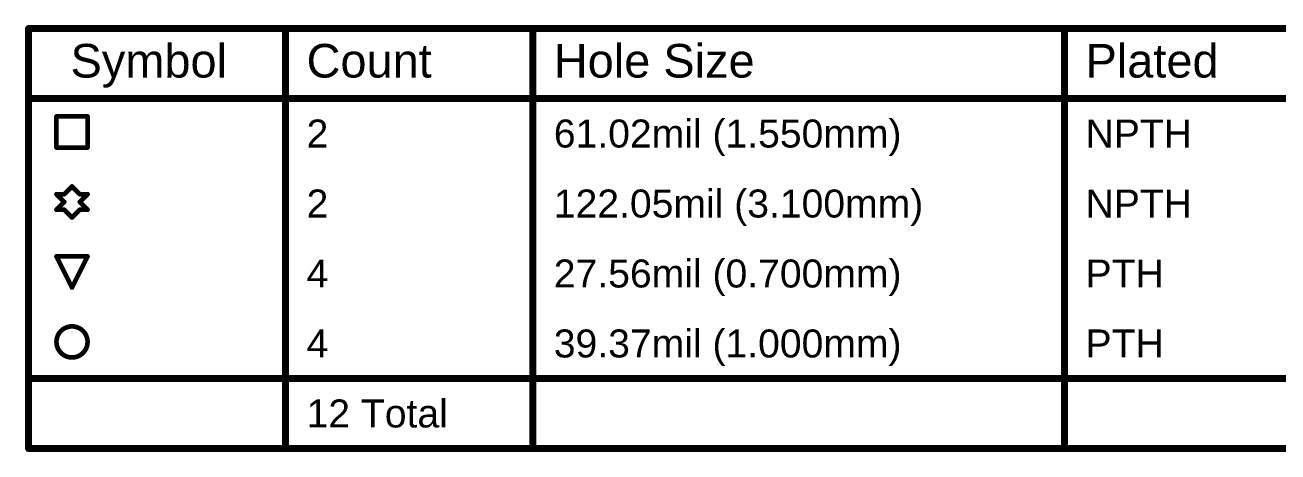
# Model space of a CAD drawing. Header units: inches. Extents: x 0 to 290, y -13 to 130.
# Drawn here: x 112.3 to 180.5, y 106.7 to 129.9 of the extents above; entities that cross this region are included whole.
import ezdxf

# ---------------------------------------------------------------- set-up
doc = ezdxf.new("R2010")
doc.units = ezdxf.units.IN
doc.layers.add('Drill Drawing', color=1, linetype='Continuous')
doc.styles.add('Arial', font='', dxfattribs={"height": 0.2})
doc.styles.get('Arial').set_extended_font_data('Arial')

msp = doc.modelspace()

# ---------------------------------------------------------------- linework, layer by layer
at = {"layer": 'Drill Drawing'}
for points, const_width in [([(112.449, 129.753), (289.998, 129.753)], 0.381), ([(112.449, 106.893), (112.449, 129.753)], 0.381), ([(126.441, 106.893), (126.441, 129.753)], 0.381), ([(139.9, 106.893), (139.9, 129.753)], 0.381), ([(168.848, 106.893), (168.848, 129.753)], 0.381), ([(112.449, 125.943), (289.998, 125.943)], 0.381), ([(113.968, 124.97), (115.661, 124.97)], 0.254), ([(113.968, 123.276), (113.968, 124.97)], 0.254), ([(115.661, 123.276), (115.661, 124.97)], 0.254), ([(113.968, 123.276), (115.661, 123.276)], 0.254), ([(113.968, 120.736), (114.391, 120.313)], 0.254), ([(113.968, 120.736), (114.391, 120.736)], 0.254), ([(114.391, 120.736), (114.815, 121.16)], 0.254), ([(114.815, 121.16), (115.238, 120.736)], 0.254), ([(115.238, 120.736), (115.661, 120.736)], 0.254), ([(115.238, 120.313), (115.661, 120.736)], 0.254), ([(113.968, 119.89), (114.391, 120.313)], 0.254), ([(115.238, 120.313), (115.661, 119.89)], 0.254), ([(113.968, 119.89), (114.391, 119.89)], 0.254), ([(114.391, 119.89), (114.815, 119.466)], 0.254), ([(114.815, 119.466), (115.238, 119.89)], 0.254), ([(115.238, 119.89), (115.661, 119.89)], 0.254), ([(113.968, 117.35), (115.661, 117.35)], 0.254), ([(113.968, 117.35), (114.815, 115.656)], 0.254), ([(114.815, 115.656), (115.661, 117.35)], 0.254), ([(112.449, 110.703), (289.998, 110.703)], 0.381), ([(112.449, 106.893), (289.998, 106.893)], 0.381)]:
    msp.add_lwpolyline(points, dxfattribs=dict(at, const_width=const_width))
for points, const_width in [([(112.354, 129.753, 1), (112.545, 129.753, 1)], 0.191), ([(112.354, 129.753, 1), (112.545, 129.753, 1)], 0.191), ([(126.346, 129.753, 1), (126.537, 129.753, 1)], 0.191), ([(139.805, 129.753, 1), (139.995, 129.753, 1)], 0.191), ([(168.752, 129.753, 1), (168.943, 129.753, 1)], 0.191), ([(112.354, 125.943, 1), (112.545, 125.943, 1)], 0.191), ([(113.904, 124.97, 1), (114.031, 124.97, 1)], 0.127), ([(113.904, 124.97, 1), (114.031, 124.97, 1)], 0.127), ([(115.598, 124.97, 1), (115.725, 124.97, 1)], 0.127), ([(115.598, 124.97, 1), (115.725, 124.97, 1)], 0.127), ([(113.904, 123.276, 1), (114.031, 123.276, 1)], 0.127), ([(113.904, 123.276, 1), (114.031, 123.276, 1)], 0.127), ([(115.598, 123.276, 1), (115.725, 123.276, 1)], 0.127), ([(115.598, 123.276, 1), (115.725, 123.276, 1)], 0.127), ([(113.904, 120.736, 1), (114.031, 120.736, 1)], 0.127), ([(113.904, 120.736, 1), (114.031, 120.736, 1)], 0.127), ([(114.328, 120.736, 1), (114.455, 120.736, 1)], 0.127), ([(114.328, 120.736, 1), (114.455, 120.736, 1)], 0.127), ([(114.751, 121.16, 1), (114.878, 121.16, 1)], 0.127), ([(114.751, 121.16, 1), (114.878, 121.16, 1)], 0.127), ([(115.174, 120.736, 1), (115.301, 120.736, 1)], 0.127), ([(115.174, 120.736, 1), (115.301, 120.736, 1)], 0.127), ([(115.598, 120.736, 1), (115.725, 120.736, 1)], 0.127), ([(115.598, 120.736, 1), (115.725, 120.736, 1)], 0.127), ([(114.328, 120.313, 1), (114.455, 120.313, 1)], 0.127), ([(114.328, 120.313, 1), (114.455, 120.313, 1)], 0.127), ([(115.174, 120.313, 1), (115.301, 120.313, 1)], 0.127), ([(115.174, 120.313, 1), (115.301, 120.313, 1)], 0.127), ([(113.904, 119.89, 1), (114.031, 119.89, 1)], 0.127), ([(113.904, 119.89, 1), (114.031, 119.89, 1)], 0.127), ([(114.328, 119.89, 1), (114.455, 119.89, 1)], 0.127), ([(114.328, 119.89, 1), (114.455, 119.89, 1)], 0.127), ([(114.751, 119.466, 1), (114.878, 119.466, 1)], 0.127), ([(114.751, 119.466, 1), (114.878, 119.466, 1)], 0.127), ([(115.174, 119.89, 1), (115.301, 119.89, 1)], 0.127), ([(115.174, 119.89, 1), (115.301, 119.89, 1)], 0.127), ([(115.598, 119.89, 1), (115.725, 119.89, 1)], 0.127), ([(115.598, 119.89, 1), (115.725, 119.89, 1)], 0.127), ([(113.904, 117.35, 1), (114.031, 117.35, 1)], 0.127), ([(113.904, 117.35, 1), (114.031, 117.35, 1)], 0.127), ([(115.598, 117.35, 1), (115.725, 117.35, 1)], 0.127), ([(115.598, 117.35, 1), (115.725, 117.35, 1)], 0.127), ([(114.751, 115.656, 1), (114.878, 115.656, 1)], 0.127), ([(114.751, 115.656, 1), (114.878, 115.656, 1)], 0.127), ([(115.661, 112.693, 1), (113.968, 112.693, 1)], 0.254), ([(113.904, 112.693, 1), (114.031, 112.693, 1)], 0.127), ([(115.598, 112.693, 1), (115.725, 112.693, 1)], 0.127), ([(112.354, 110.703, 1), (112.545, 110.703, 1)], 0.191), ([(112.354, 106.893, 1), (112.545, 106.893, 1)], 0.191), ([(112.354, 106.893, 1), (112.545, 106.893, 1)], 0.191), ([(126.346, 106.893, 1), (126.537, 106.893, 1)], 0.191), ([(139.805, 106.893, 1), (139.995, 106.893, 1)], 0.191), ([(168.752, 106.893, 1), (168.943, 106.893, 1)], 0.191)]:
    msp.add_lwpolyline(points, format="xyb", close=True, dxfattribs=dict(at, const_width=const_width))

# ---------------------------------------------------------------- texts
at = {"layer": 'Drill Drawing', "style": 'Arial'}
for s, height, p in [('Symbol', 1.8288, (114.735, 127.086)), ('Count', 1.8288, (127.584, 127.086)), ('Hole Size', 1.8288, (141.043, 127.086)), ('Plated', 1.8288, (169.991, 127.086)), ('2', 1.524, (127.584, 123.276)), ('61.02mil (1.550mm)', 1.524, (141.043, 123.276)), ('NPTH', 1.524, (169.991, 123.276)), ('2', 1.524, (127.584, 119.466)), ('122.05mil (3.100mm)', 1.524, (141.043, 119.466)), ('NPTH', 1.524, (169.991, 119.466)), ('4', 1.524, (127.584, 115.656)), ('27.56mil (0.700mm)', 1.524, (141.043, 115.656)), ('PTH', 1.524, (169.991, 115.656)), ('4', 1.524, (127.584, 111.846)), ('39.37mil (1.000mm)', 1.524, (141.043, 111.846)), ('PTH', 1.524, (169.991, 111.846)), ('12 Total', 1.524, (127.584, 108.036))]:
    msp.add_text(s, height=height, dxfattribs=at).set_placement(p)

doc.saveas('drawing.dxf')
